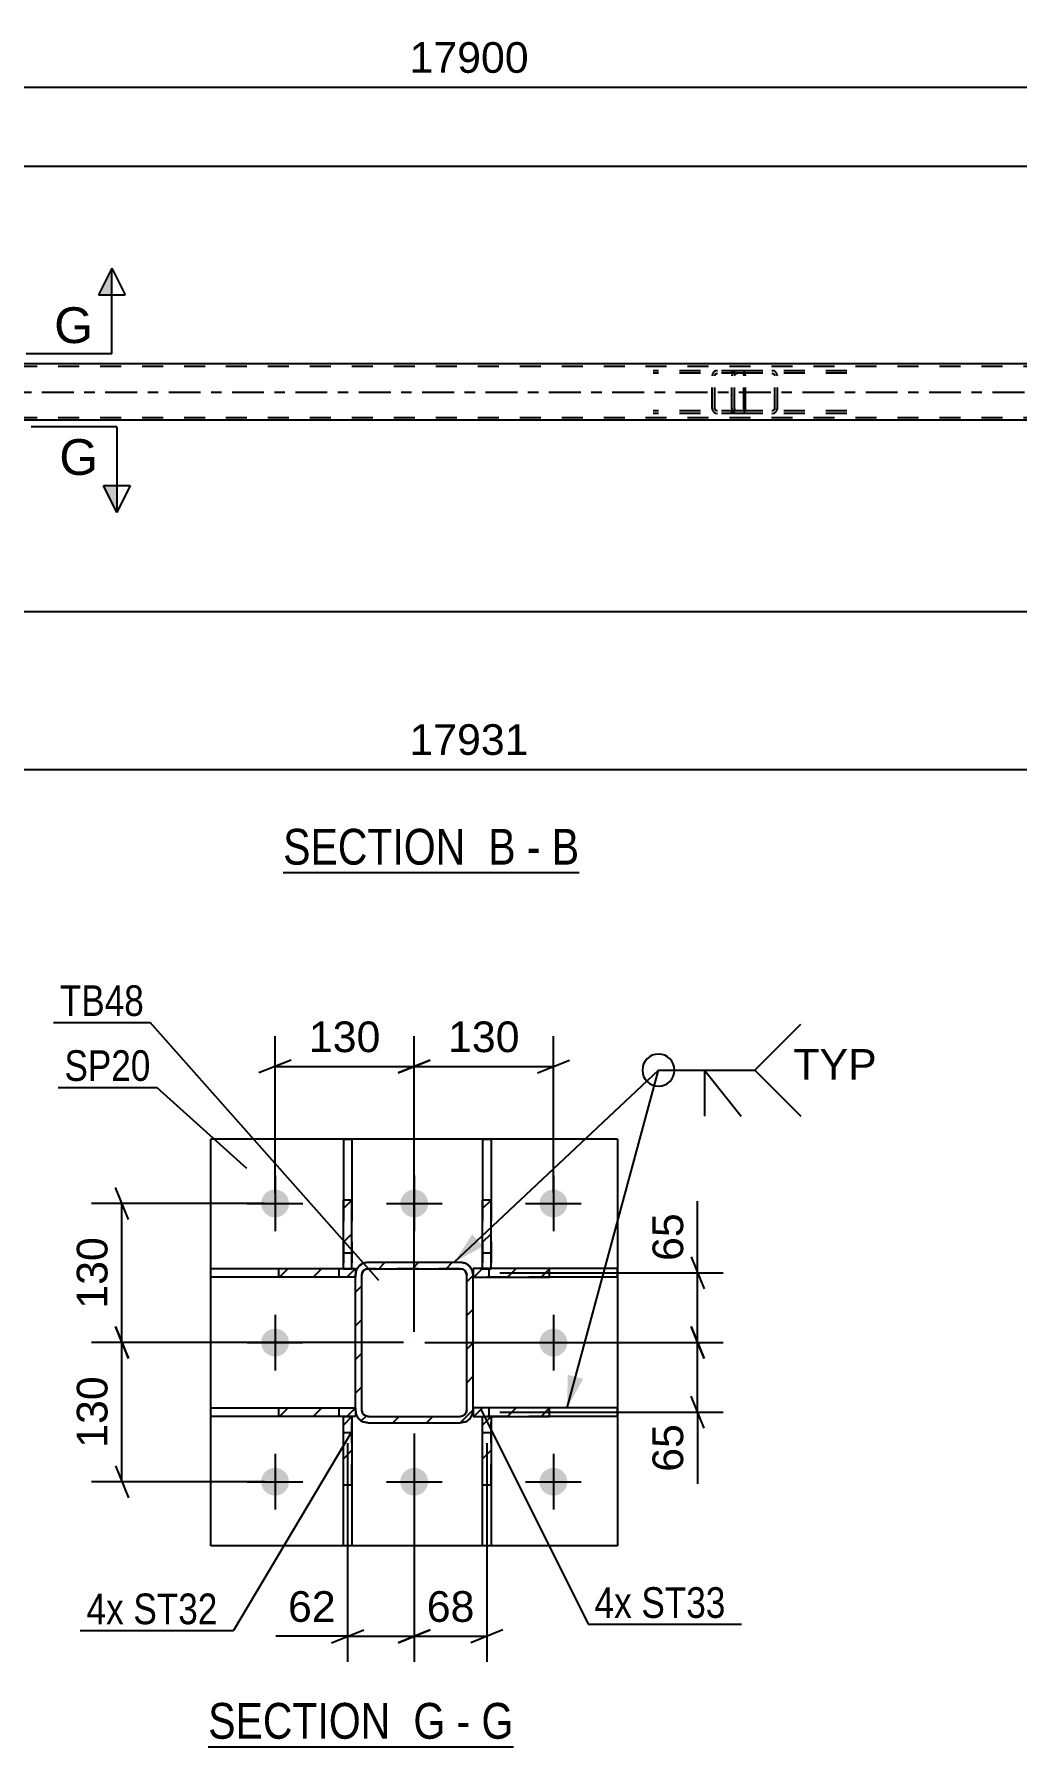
# Model space of a CAD drawing. Header units: millimetres. Extents: x 0 to 841, y 0 to 594.
# Drawn here: x 352.7 to 444.5, y 112.3 to 272.3 of the extents above; entities that cross this region are included whole.
import ezdxf

# ---------------------------------------------------------------- set-up
doc = ezdxf.new("R2010")
doc.units = ezdxf.units.MM
doc.linetypes.add('DXK_LINE_DOT2', pattern=[3.9198, 1.9599, -1.9599])
doc.linetypes.add('DXK_LINE_DOT3', pattern=[5.9187, 2.979, -0.9799, 0.9799, -0.9799])
doc.styles.add('Arial', font='ARIAL.TTF', dxfattribs={"height": 0.2})
doc.styles.add('Arial Narrow', font='ARIALN.TTF', dxfattribs={"height": 0.2})

# ---------------------------------------------------------------- blocks, each defined once
blk = doc.blocks.new('Unknown-317913800-18 - 1232')
at = {"color": 6, "linetype": 'Continuous'}
blk.add_line((368.99, 112.26), (397.49, 112.26), dxfattribs=at)
at = {"color": 0, "linetype": 'Continuous'}
for points in [[(387.1, 113.01), (387.1, 116.51), (368.99, 116.51), (368.99, 113.01)], [(391.13, 113.01), (391.13, 116.51), (388.15, 116.51), (388.15, 113.01)], [(393.46, 113.01), (393.46, 116.51), (392.18, 116.51), (392.18, 113.01)], [(397.49, 113.01), (397.49, 116.51), (394.51, 116.51), (394.51, 113.01)]]:
    blk.add_wipeout(points, dxfattribs=at)
at = {"color": 7, "linetype": 'Continuous', "style": 'Arial Narrow'}
for s, p in [('SECTION ', (368.99, 113.01)), ('G', (388.15, 113.01)), ('G', (394.51, 113.01)), ('-', (392.18, 113.01))]:
    blk.add_text(s, height=3.34, dxfattribs=at).set_placement(p)
blk = doc.blocks.new('Unknown-317913800-17 - 4418')
at = {"color": 6, "linetype": 'Continuous'}
blk.add_line((375.99, 193.93), (403.64, 193.93), dxfattribs=at)
at = {"color": 0, "linetype": 'Continuous'}
for points in [[(394.1, 194.68), (394.1, 198.18), (375.99, 198.18), (375.99, 194.68)], [(397.71, 194.68), (397.71, 198.18), (395.15, 198.18), (395.15, 194.68)], [(400.03, 194.68), (400.03, 198.18), (398.76, 198.18), (398.76, 194.68)], [(403.64, 194.68), (403.64, 198.18), (401.08, 198.18), (401.08, 194.68)]]:
    blk.add_wipeout(points, dxfattribs=at)
at = {"color": 7, "linetype": 'Continuous', "style": 'Arial Narrow'}
for s, p in [('SECTION ', (375.99, 194.68)), ('B', (395.15, 194.68)), ('B', (401.08, 194.68)), ('-', (398.76, 194.68))]:
    blk.add_text(s, height=3.34, dxfattribs=at).set_placement(p)
blk = doc.blocks.new('Part-317913800-1341 - 1232')
at = {"linetype": 'Continuous'}
h = blk.add_hatch(dxfattribs=at)
h.set_pattern_fill('', scale=0.7, style=0, pattern_type=0)
h.set_pattern_definition([(45, (382.412, 163.3367), (-1.57154, 1.57154), [])])
h.paths.add_polyline_path([(382.41, 156.92), (382.41, 163.34), (381.61, 163.34), (381.61, 156.92)])
at = {"color": 2, "linetype": 'Continuous'}
for p, q in [((381.61, 169.03), (381.61, 163.34)), ((381.61, 169.03), (382.41, 169.03)), ((382.41, 169.03), (382.41, 163.34)), ((381.61, 156.92), (381.61, 163.34)), ((382.41, 163.34), (381.61, 163.34)), ((382.41, 156.92), (382.41, 163.34)), ((381.61, 156.92), (382.41, 156.92))]:
    blk.add_line(p, q, dxfattribs=at)
at = {"color": 7, "linetype": 'DXK_LINE_DOT2'}
for p, q in [((381.61, 163.34), (381.61, 156.92)), ((382.41, 163.34), (382.41, 156.92)), ((381.61, 158.42), (382.41, 158.42)), ((381.61, 156.92), (382.41, 156.92))]:
    blk.add_line(p, q, dxfattribs=at)
blk = doc.blocks.new('Part-317913800-1351 - 1232')
at = {"linetype": 'Continuous'}
h = blk.add_hatch(dxfattribs=at)
h.set_pattern_fill('', scale=0.7, style=0, pattern_type=0)
h.set_pattern_definition([(45, (382.4114, 143.116), (-1.57154, 1.57154), [])])
h.paths.add_polyline_path([(382.41, 136.71), (382.41, 143.12), (381.61, 143.12), (381.61, 136.71)])
at = {"color": 7, "linetype": 'DXK_LINE_DOT2'}
for p, q in [((381.61, 136.71), (381.61, 143.12)), ((381.61, 143.12), (382.41, 143.12)), ((382.41, 136.71), (382.41, 143.12)), ((381.61, 141.62), (382.41, 141.62))]:
    blk.add_line(p, q, dxfattribs=at)
at = {"color": 2, "linetype": 'Continuous'}
for p, q in [((381.61, 136.71), (381.61, 143.12)), ((381.61, 143.12), (382.41, 143.12)), ((382.41, 143.12), (382.41, 136.71)), ((381.61, 131.03), (381.61, 136.71)), ((382.41, 136.71), (381.61, 136.71)), ((382.41, 136.71), (382.41, 131.03)), ((382.41, 131.03), (381.61, 131.03))]:
    blk.add_line(p, q, dxfattribs=at)
blk = doc.blocks.new('Part-317913800-1311 - 1232')
at = {"linetype": 'Continuous'}
h = blk.add_hatch(dxfattribs=at)
h.set_pattern_fill('', scale=0.7, style=0, pattern_type=0)
h.set_pattern_definition([(45, (400.8843, 143.9263), (-1.57154, 1.57154), [])])
h.paths.add_polyline_path([(400.88, 143.13), (400.88, 143.93), (393.73, 143.93), (393.73, 143.13)])
at = {"color": 7, "linetype": 'DXK_LINE_DOT2'}
for p, q in [((400.88, 143.93), (393.73, 143.93)), ((393.73, 143.93), (393.73, 143.13)), ((400.88, 143.13), (393.73, 143.13)), ((395.23, 143.13), (395.23, 143.93))]:
    blk.add_line(p, q, dxfattribs=at)
at = {"color": 2, "linetype": 'Continuous'}
for p, q in [((400.88, 143.93), (393.73, 143.93)), ((393.73, 143.93), (393.73, 143.13)), ((393.73, 143.13), (400.88, 143.13)), ((407.23, 143.93), (400.88, 143.93)), ((400.88, 143.13), (400.88, 143.93)), ((407.23, 143.13), (400.88, 143.13)), ((407.23, 143.13), (407.23, 143.93))]:
    blk.add_line(p, q, dxfattribs=at)
blk = doc.blocks.new('Part-317913800-1380 - 1232')
at = {"linetype": 'Continuous'}
h = blk.add_hatch(dxfattribs=at)
h.set_pattern_fill('', scale=0.7, style=0, pattern_type=0)
h.set_pattern_definition([(45, (400.8843, 156.9263), (-1.57154, 1.57154), [])])
h.paths.add_polyline_path([(400.88, 156.13), (400.88, 156.93), (393.73, 156.93), (393.73, 156.13)])
at = {"color": 7, "linetype": 'DXK_LINE_DOT2'}
for p, q in [((400.88, 156.93), (393.73, 156.93)), ((393.73, 156.93), (393.73, 156.13)), ((395.23, 156.13), (395.23, 156.93)), ((400.88, 156.13), (393.73, 156.13))]:
    blk.add_line(p, q, dxfattribs=at)
at = {"color": 2, "linetype": 'Continuous'}
for p, q in [((400.88, 156.93), (393.73, 156.93)), ((393.73, 156.93), (393.73, 156.13)), ((407.23, 156.93), (400.88, 156.93)), ((400.88, 156.13), (400.88, 156.93)), ((407.23, 156.13), (407.23, 156.93)), ((393.73, 156.13), (400.88, 156.13)), ((407.23, 156.13), (400.88, 156.13))]:
    blk.add_line(p, q, dxfattribs=at)
blk = doc.blocks.new('Part-317913800-1316 - 1232')
at = {"linetype": 'Continuous'}
h = blk.add_hatch(dxfattribs=at)
h.set_pattern_fill('', scale=0.7, style=0, pattern_type=0)
h.set_pattern_definition([(45, (382.727, 156.9265), (-1.57154, 1.57154), [])])
h.paths.add_polyline_path([(382.73, 156.13), (382.73, 156.93), (375.57, 156.93), (375.57, 156.13)])
at = {"color": 2, "linetype": 'Continuous'}
for p, q in [((369.23, 156.13), (369.23, 156.93)), ((369.23, 156.93), (375.57, 156.93)), ((375.57, 156.93), (382.73, 156.93)), ((375.57, 156.13), (375.57, 156.93)), ((382.73, 156.93), (382.73, 156.13)), ((375.57, 156.13), (369.23, 156.13)), ((382.73, 156.13), (375.57, 156.13))]:
    blk.add_line(p, q, dxfattribs=at)
at = {"color": 7, "linetype": 'DXK_LINE_DOT2'}
for p, q in [((375.57, 156.93), (382.73, 156.93)), ((381.23, 156.13), (381.23, 156.93)), ((382.73, 156.93), (382.73, 156.13)), ((382.73, 156.13), (375.57, 156.13))]:
    blk.add_line(p, q, dxfattribs=at)
blk = doc.blocks.new('Part-317913800-1321 - 1232')
at = {"linetype": 'Continuous'}
h = blk.add_hatch(dxfattribs=at)
h.set_pattern_fill('', scale=0.7, style=0, pattern_type=0)
h.set_pattern_definition([(45, (382.727, 143.9265), (-1.57154, 1.57154), [])])
h.paths.add_polyline_path([(382.73, 143.13), (382.73, 143.93), (375.57, 143.93), (375.57, 143.13)])
at = {"color": 2, "linetype": 'Continuous'}
for p, q in [((369.23, 143.13), (369.23, 143.93)), ((369.23, 143.93), (375.57, 143.93)), ((375.57, 143.13), (369.23, 143.13)), ((375.57, 143.93), (382.73, 143.93)), ((375.57, 143.13), (375.57, 143.93)), ((382.73, 143.13), (375.57, 143.13)), ((382.73, 143.93), (382.73, 143.13))]:
    blk.add_line(p, q, dxfattribs=at)
at = {"color": 7, "linetype": 'DXK_LINE_DOT2'}
for p, q in [((375.57, 143.93), (382.73, 143.93)), ((382.73, 143.13), (375.57, 143.13)), ((381.23, 143.13), (381.23, 143.93)), ((382.73, 143.93), (382.73, 143.13))]:
    blk.add_line(p, q, dxfattribs=at)
blk = doc.blocks.new('Part-317913800-1336 - 1232')
at = {"linetype": 'Continuous'}
h = blk.add_hatch(dxfattribs=at)
h.set_pattern_fill('', scale=0.7, style=0, pattern_type=0)
h.set_pattern_definition([(45, (395.4114, 163.3367), (-1.57154, 1.57154), [])])
h.paths.add_polyline_path([(395.41, 156.92), (395.41, 163.34), (394.61, 163.34), (394.61, 156.92)])
at = {"color": 2, "linetype": 'Continuous'}
for p, q in [((394.61, 169.03), (394.61, 163.34)), ((394.61, 169.03), (395.41, 169.03)), ((395.41, 169.03), (395.41, 163.34)), ((394.61, 156.92), (394.61, 163.34)), ((395.41, 163.34), (394.61, 163.34)), ((395.41, 156.92), (395.41, 163.34)), ((394.61, 156.92), (395.41, 156.92))]:
    blk.add_line(p, q, dxfattribs=at)
at = {"color": 7, "linetype": 'DXK_LINE_DOT2'}
for p, q in [((394.61, 163.34), (394.61, 156.92)), ((395.41, 163.34), (395.41, 156.92)), ((394.61, 158.42), (395.41, 158.42)), ((394.61, 156.92), (395.41, 156.92))]:
    blk.add_line(p, q, dxfattribs=at)
blk = doc.blocks.new('Part-317913800-1346 - 1232')
at = {"linetype": 'Continuous'}
h = blk.add_hatch(dxfattribs=at)
h.set_pattern_fill('', scale=0.7, style=0, pattern_type=0)
h.set_pattern_definition([(45, (395.4108, 143.116), (-1.57154, 1.57154), [])])
h.paths.add_polyline_path([(395.41, 136.71), (395.41, 143.12), (394.61, 143.12), (394.61, 136.71)])
at = {"color": 7, "linetype": 'DXK_LINE_DOT2'}
for p, q in [((394.61, 136.71), (394.61, 143.12)), ((394.61, 143.12), (395.41, 143.12)), ((395.41, 136.71), (395.41, 143.12)), ((394.61, 141.62), (395.41, 141.62))]:
    blk.add_line(p, q, dxfattribs=at)
at = {"color": 2, "linetype": 'Continuous'}
for p, q in [((394.61, 136.71), (394.61, 143.12)), ((394.61, 143.12), (395.41, 143.12)), ((395.41, 143.12), (395.41, 136.71)), ((394.61, 131.03), (394.61, 136.71)), ((395.41, 136.71), (394.61, 136.71)), ((395.41, 136.71), (395.41, 131.03)), ((395.41, 131.03), (394.61, 131.03))]:
    blk.add_line(p, q, dxfattribs=at)
blk = doc.blocks.new('Part-317913800-1366 - 1232')
at = {"linetype": 'Continuous'}
h = blk.add_hatch(dxfattribs=at)
h.set_pattern_fill('', scale=0.7, style=0, pattern_type=0)
h.set_pattern_definition([(45, (393.727, 143.7237), (-1.57154, 1.57154), [])])
h.paths.add_polyline_path([(393.64, 143.26), (393.73, 143.72), (393.73, 156.32), (393.64, 156.78), (393.38, 157.17), (392.99, 157.43), (392.53, 157.52), (383.93, 157.52), (383.47, 157.43), (383.08, 157.17), (382.82, 156.78), (382.73, 156.32), (382.73, 143.72), (382.82, 143.26), (383.08, 142.88), (383.47, 142.62), (383.93, 142.52), (392.53, 142.52), (392.99, 142.62), (393.38, 142.88)])
h.paths.add_polyline_path([(392.76, 143.17), (392.53, 143.12), (383.93, 143.12), (383.7, 143.17), (383.5, 143.3), (383.37, 143.49), (383.33, 143.72), (383.33, 156.32), (383.37, 156.55), (383.5, 156.75), (383.7, 156.88), (383.93, 156.92), (392.53, 156.92), (392.76, 156.88), (392.95, 156.75), (393.08, 156.55), (393.13, 156.32), (393.13, 143.72), (393.08, 143.49), (392.95, 143.3)])
at = {"color": 7, "linetype": 'DXK_LINE_DOT2'}
for p, q in [((383.47, 157.43), (383.93, 157.52)), ((383.7, 156.88), (383.5, 156.75)), ((383.93, 156.92), (383.7, 156.88)), ((383.93, 157.52), (392.53, 157.52)), ((392.53, 156.92), (383.93, 156.92)), ((392.53, 157.52), (392.99, 157.43)), ((392.76, 156.88), (392.53, 156.92)), ((392.95, 156.75), (392.76, 156.88)), ((382.73, 156.32), (382.82, 156.78)), ((382.73, 143.72), (382.73, 156.32)), ((383.37, 156.55), (383.33, 156.32)), ((383.33, 143.72), (383.33, 156.32)), ((383.5, 156.75), (383.37, 156.55)), ((393.08, 156.55), (392.95, 156.75)), ((393.13, 156.32), (393.08, 156.55)), ((393.13, 143.72), (393.13, 156.32)), ((393.64, 156.78), (393.73, 156.32)), ((393.73, 143.72), (393.73, 156.32)), ((382.82, 143.26), (382.73, 143.72)), ((383.33, 143.72), (383.37, 143.49)), ((383.37, 143.49), (383.5, 143.3)), ((383.93, 142.52), (383.47, 142.62)), ((383.5, 143.3), (383.7, 143.17)), ((383.7, 143.17), (383.93, 143.12)), ((383.93, 143.12), (392.53, 143.12)), ((383.93, 142.52), (392.53, 142.52)), ((392.53, 143.12), (392.76, 143.17)), ((392.99, 142.62), (392.53, 142.52)), ((392.76, 143.17), (392.95, 143.3)), ((392.95, 143.3), (393.08, 143.49)), ((393.08, 143.49), (393.13, 143.72)), ((393.73, 143.72), (393.64, 143.26))]:
    blk.add_line(p, q, dxfattribs=at)
at = {"color": 2, "linetype": 'Continuous'}
for p, q in [((383.93, 157.52), (383.47, 157.43)), ((383.5, 156.75), (383.7, 156.88)), ((383.7, 156.88), (383.93, 156.92)), ((383.93, 157.52), (392.53, 157.52)), ((383.93, 156.92), (392.53, 156.92)), ((392.99, 157.43), (392.53, 157.52)), ((392.53, 156.92), (392.76, 156.88)), ((392.76, 156.88), (392.95, 156.75)), ((382.82, 156.78), (382.73, 156.32)), ((382.73, 143.72), (382.73, 156.32)), ((383.33, 156.32), (383.37, 156.55)), ((383.33, 143.72), (383.33, 156.32)), ((383.37, 156.55), (383.5, 156.75)), ((392.95, 156.75), (393.08, 156.55)), ((393.08, 156.55), (393.13, 156.32)), ((393.13, 143.72), (393.13, 156.32)), ((393.73, 156.32), (393.64, 156.78)), ((393.73, 143.72), (393.73, 156.32)), ((382.73, 143.72), (382.82, 143.26)), ((383.37, 143.49), (383.33, 143.72)), ((383.5, 143.3), (383.37, 143.49)), ((383.47, 142.62), (383.93, 142.52)), ((383.7, 143.17), (383.5, 143.3)), ((383.93, 143.12), (383.7, 143.17)), ((383.93, 143.12), (392.53, 143.12)), ((383.93, 142.52), (392.53, 142.52)), ((392.76, 143.17), (392.53, 143.12)), ((392.53, 142.52), (392.99, 142.62)), ((392.95, 143.3), (392.76, 143.17)), ((393.08, 143.49), (392.95, 143.3)), ((393.13, 143.72), (393.08, 143.49)), ((393.64, 143.26), (393.73, 143.72))]:
    blk.add_line(p, q, dxfattribs=at)
at = {"color": 7, "linetype": 'DXK_LINE_DOT3'}
blk.add_line((388.23, 150.02), (388.23, 150.02), dxfattribs=at)
at = {"color": 7, "linetype": 'DXK_LINE_DOT2'}
for centre, start, end in [((383.93, 156.32), 112.5, 157.5), ((392.53, 156.32), 22.5, 67.5), ((383.93, 143.72), 202.5, 247.5), ((392.53, 143.72), 292.5, 337.5)]:
    blk.add_arc(centre, 1.2, start, end, dxfattribs=at)
at = {"color": 2, "linetype": 'Continuous'}
for centre, start, end in [((383.93, 156.32), 112.5, 157.5), ((392.53, 156.32), 22.5, 67.5), ((383.93, 143.72), 202.5, 247.5), ((392.53, 143.72), 292.5, 337.5)]:
    blk.add_arc(centre, 1.2, start, end, dxfattribs=at)
blk = doc.blocks.new('Part-317913800-1396 - 1232')
at = {"color": 2, "linetype": 'Continuous'}
for p, q in [((407.23, 169.02), (369.23, 169.02)), ((369.23, 131.02), (369.23, 169.02)), ((407.23, 169.02), (407.23, 131.02)), ((407.23, 131.02), (369.23, 131.02))]:
    blk.add_line(p, q, dxfattribs=at)
blk = doc.blocks.new('Bolt-317913800-1440 - 1232')
at = {"linetype": 'Continuous'}
for points in [[(376.53, 163.02, -1), (373.93, 163.02, -1)], [(389.53, 163.02, -1), (386.93, 163.02, -1)], [(402.53, 163.02, -1), (399.93, 163.02, -1)], [(376.53, 150.02, -1), (373.93, 150.02, -1)], [(402.53, 150.02, -1), (399.93, 150.02, -1)], [(376.53, 137.02, -1), (373.93, 137.02, -1)], [(389.53, 137.02, -1), (386.93, 137.02, -1)], [(402.53, 137.02, -1), (399.93, 137.02, -1)]]:
    blk.add_hatch(color=1, dxfattribs=at).paths.add_polyline_path(points)
at = {"color": 1, "linetype": 'Continuous'}
for p, q in [((375.23, 165.62), (375.23, 160.42)), ((388.23, 165.62), (388.23, 160.42)), ((401.23, 165.62), (401.23, 160.42)), ((372.63, 163.02), (377.83, 163.02)), ((385.63, 163.02), (390.83, 163.02)), ((398.63, 163.02), (403.83, 163.02)), ((375.23, 152.62), (375.23, 147.42)), ((401.23, 152.62), (401.23, 147.42)), ((372.63, 150.02), (377.83, 150.02)), ((398.63, 150.02), (403.83, 150.02)), ((375.23, 139.62), (375.23, 134.42)), ((388.23, 139.62), (388.23, 134.42)), ((401.23, 139.62), (401.23, 134.42)), ((372.63, 137.02), (377.83, 137.02)), ((385.63, 137.02), (390.83, 137.02)), ((398.63, 137.02), (403.83, 137.02))]:
    blk.add_line(p, q, dxfattribs=at)
blk = doc.blocks.new('Part-317913800-4550 - 4418')
at = {"color": 7, "linetype": 'DXK_LINE_DOT2'}
for p, q in [((725.39, 241.23), (69.36, 241.23)), ((725.39, 236.43), (69.36, 236.43))]:
    blk.add_line(p, q, dxfattribs=at)
at = {"color": 2, "linetype": 'Continuous'}
for p, q in [((586.28, 241.47), (336.88, 241.47)), ((725.39, 236.19), (69.36, 236.19))]:
    blk.add_line(p, q, dxfattribs=at)
at = {"color": 7, "linetype": 'DXK_LINE_DOT3'}
blk.add_line((69.36, 238.83), (725.1, 238.83), dxfattribs=at)
blk = doc.blocks.new('Part-317913800-4451 - 4418')
at = {"color": 7, "linetype": 'DXK_LINE_DOT2'}
for p, q in [((418.89, 240.83), (410.56, 240.83)), ((418.89, 240.59), (410.56, 240.59)), ((416.09, 240.54), (416.05, 240.35)), ((416.05, 237.31), (416.05, 240.35)), ((416.3, 240.35), (416.32, 240.44)), ((416.3, 237.31), (416.3, 240.35)), ((416.32, 240.44), (416.37, 240.52)), ((416.55, 240.83), (416.36, 240.8)), ((416.37, 240.52), (416.46, 240.57)), ((416.46, 240.57), (416.55, 240.59)), ((417.89, 240.59), (417.89, 240.83)), ((418.99, 240.8), (418.89, 240.83)), ((418.89, 240.59), (418.94, 240.57)), ((418.94, 240.57), (418.98, 240.52)), ((418.98, 240.52), (419.01, 240.44)), ((419.08, 240.69), (418.99, 240.8)), ((419.01, 240.44), (419.02, 240.35)), ((419.02, 237.31), (419.02, 240.35)), ((419.14, 240.54), (419.08, 240.69)), ((419.16, 240.35), (419.14, 240.54)), ((419.16, 237.31), (419.16, 240.35)), ((418.89, 237.07), (410.56, 237.07)), ((418.89, 236.83), (410.56, 236.83)), ((416.05, 237.31), (416.09, 237.13)), ((416.32, 237.22), (416.3, 237.31)), ((416.37, 237.14), (416.32, 237.22)), ((416.36, 236.87), (416.55, 236.83)), ((416.46, 237.09), (416.37, 237.14)), ((416.55, 237.07), (416.46, 237.09)), ((417.89, 236.83), (417.89, 237.07)), ((418.94, 237.09), (418.89, 237.07)), ((418.89, 236.83), (418.99, 236.87)), ((418.98, 237.14), (418.94, 237.09)), ((419.01, 237.22), (418.98, 237.14)), ((418.99, 236.87), (419.08, 236.97)), ((419.02, 237.31), (419.01, 237.22)), ((419.08, 236.97), (419.14, 237.13)), ((419.14, 237.13), (419.16, 237.31))]:
    blk.add_line(p, q, dxfattribs=at)
for centre, start, end in [((416.54, 240.34), 111.1941, 156.1506), ((416.54, 237.33), 203.8494, 248.8059)]:
    blk.add_arc(centre, 0.492, start, end, dxfattribs=at)
blk = doc.blocks.new('Part-317913800-4709 - 4418')
at = {"color": 7, "linetype": 'DXK_LINE_DOT2'}
for p, q in [((417.93, 240.54), (417.89, 240.35)), ((417.89, 237.31), (417.89, 240.35)), ((418.15, 240.35), (418.17, 240.44)), ((418.15, 237.31), (418.15, 240.35)), ((418.17, 240.44), (418.22, 240.52)), ((418.41, 240.83), (418.21, 240.8)), ((418.22, 240.52), (418.31, 240.57)), ((418.31, 240.57), (418.41, 240.59)), ((428.63, 240.83), (418.41, 240.83)), ((428.63, 240.59), (418.41, 240.59)), ((421.84, 240.8), (421.64, 240.83)), ((421.64, 240.59), (421.74, 240.57)), ((421.74, 240.57), (421.82, 240.52)), ((421.82, 240.52), (421.88, 240.44)), ((421.88, 240.44), (421.9, 240.35)), ((421.9, 237.31), (421.9, 240.35)), ((422.15, 240.35), (422.11, 240.54)), ((422.15, 237.31), (422.15, 240.35)), ((417.89, 237.31), (417.93, 237.13)), ((418.17, 237.22), (418.15, 237.31)), ((418.22, 237.14), (418.17, 237.22)), ((418.21, 236.87), (418.41, 236.83)), ((418.31, 237.09), (418.22, 237.14)), ((418.41, 237.07), (418.31, 237.09)), ((428.63, 237.07), (418.41, 237.07)), ((428.63, 236.83), (418.41, 236.83)), ((421.74, 237.09), (421.64, 237.07)), ((421.64, 236.83), (421.84, 236.87)), ((421.82, 237.14), (421.74, 237.09)), ((421.88, 237.22), (421.82, 237.14)), ((421.9, 237.31), (421.88, 237.22)), ((422.11, 237.13), (422.15, 237.31))]:
    blk.add_line(p, q, dxfattribs=at)
for centre, start, end in [((418.39, 240.33), 110.7583, 155.6801), ((421.66, 240.33), 24.3199, 69.2417), ((418.39, 237.33), 204.3199, 249.2417), ((421.66, 237.33), 290.7583, 335.6801)]:
    blk.add_arc(centre, 0.496, start, end, dxfattribs=at)
blk = doc.blocks.new('StraightDimension-317913800-1545 - 1232')
at = {"color": 7, "linetype": 'Continuous'}
for p, q in [((414.1, 151.52), (415.3, 148.52)), ((389.23, 150.02), (417.1, 150.02)), ((414.7, 143.53), (414.7, 150.02)), ((415.3, 142.03), (414.1, 145.03)), ((396.23, 143.53), (417.1, 143.53))]:
    blk.add_line(p, q, dxfattribs=at)
at = {"color": 0}
blk.add_wipeout([(413.95, 143), (409.75, 143), (409.75, 137.35), (413.95, 137.35)], dxfattribs=at)
at = {"color": 7, "linetype": 'Continuous'}
blk.add_line((414.7, 143.53), (414.7, 136.83), dxfattribs=at)
blk.add_line((414.7, 143.53), (414.7, 136.83), dxfattribs=at)
at = {"color": 3, "style": 'Arial'}
blk.add_text('65', height=2.865, rotation=90.0002, dxfattribs=at).set_placement((413.35, 137.95))
blk = doc.blocks.new('StraightDimension-317913800-1488 - 1232')
at = {"color": 7, "linetype": 'Continuous'}
for p, q in [((388.23, 151.02), (388.23, 178.66)), ((401.23, 164.02), (401.23, 178.66)), ((389.73, 176.41), (386.73, 175.21)), ((399.73, 175.21), (402.73, 176.41)), ((388.23, 175.81), (401.23, 175.81))]:
    blk.add_line(p, q, dxfattribs=at)
at = {"color": 0}
blk.add_wipeout([(398.66, 176.56), (398.66, 180.76), (390.79, 180.76), (390.79, 176.56)], dxfattribs=at)
at = {"color": 3, "style": 'Arial'}
blk.add_text('130', height=2.865, dxfattribs=at).set_placement((391.39, 177.16))
blk = doc.blocks.new('StraightDimension-317913800-1514 - 1232')
at = {"color": 7, "linetype": 'Continuous'}
for p, q in [((375.23, 164.02), (375.23, 178.66)), ((388.23, 151.02), (388.23, 178.66)), ((376.73, 176.41), (373.73, 175.21)), ((386.73, 175.21), (389.73, 176.41)), ((375.23, 175.81), (388.23, 175.81))]:
    blk.add_line(p, q, dxfattribs=at)
at = {"color": 0}
blk.add_wipeout([(385.66, 176.56), (385.66, 180.76), (377.79, 180.76), (377.79, 176.56)], dxfattribs=at)
at = {"color": 3, "style": 'Arial'}
blk.add_text('130', height=2.865, dxfattribs=at).set_placement((378.39, 177.16))
blk = doc.blocks.new('StraightDimension-317913800-1531 - 1232')
at = {"color": 7, "linetype": 'Continuous'}
for p, q in [((414.1, 158.03), (415.3, 155.03)), ((396.23, 156.53), (417.1, 156.53)), ((414.7, 150.02), (414.7, 156.53)), ((415.3, 148.52), (414.1, 151.52)), ((389.23, 150.02), (417.1, 150.02))]:
    blk.add_line(p, q, dxfattribs=at)
at = {"color": 0}
blk.add_wipeout([(413.95, 162.7), (409.75, 162.7), (409.75, 157.05), (413.95, 157.05)], dxfattribs=at)
at = {"color": 7, "linetype": 'Continuous'}
blk.add_line((414.7, 156.53), (414.7, 163.22), dxfattribs=at)
blk.add_line((414.7, 156.53), (414.7, 163.22), dxfattribs=at)
at = {"color": 3, "style": 'Arial'}
blk.add_text('65', height=2.865, rotation=90.0002, dxfattribs=at).set_placement((413.35, 157.65))
blk = doc.blocks.new('StraightDimension-317913800-1558 - 1232')
at = {"color": 7, "linetype": 'Continuous'}
for p, q in [((388.23, 141.52), (388.23, 120.18)), ((382.01, 140.62), (382.01, 120.18)), ((380.51, 121.98), (383.51, 123.18)), ((382.01, 122.58), (388.23, 122.58)), ((389.73, 123.18), (386.73, 121.98))]:
    blk.add_line(p, q, dxfattribs=at)
at = {"color": 0}
blk.add_wipeout([(381.49, 123.33), (381.49, 127.53), (375.84, 127.53), (375.84, 123.33)], dxfattribs=at)
at = {"color": 7, "linetype": 'Continuous'}
blk.add_line((382.01, 122.58), (375.31, 122.58), dxfattribs=at)
blk.add_line((382.01, 122.58), (375.31, 122.58), dxfattribs=at)
at = {"color": 3, "style": 'Arial'}
blk.add_text('62', height=2.865, dxfattribs=at).set_placement((376.44, 123.93))
blk = doc.blocks.new('StraightDimension-317913800-1565 - 1232')
at = {"color": 7, "linetype": 'Continuous'}
for p, q in [((388.23, 141.52), (388.23, 120.18)), ((395.01, 140.62), (395.01, 120.18)), ((386.73, 121.98), (389.73, 123.18)), ((388.23, 122.58), (395.01, 122.58)), ((396.51, 123.18), (393.51, 121.98))]:
    blk.add_line(p, q, dxfattribs=at)
at = {"color": 0}
blk.add_wipeout([(394.44, 123.33), (394.44, 127.53), (388.8, 127.53), (388.8, 123.33)], dxfattribs=at)
at = {"color": 3, "style": 'Arial'}
blk.add_text('68', height=2.865, dxfattribs=at).set_placement((389.4, 123.93))
blk = doc.blocks.new('StraightDimension-317913800-1571 - 1232')
at = {"color": 7, "linetype": 'Continuous'}
for p, q in [((361.53, 161.52), (360.33, 164.52)), ((374.23, 163.02), (358.08, 163.02)), ((360.93, 150.02), (360.93, 163.02)), ((360.33, 151.52), (361.53, 148.52)), ((387.23, 150.02), (358.08, 150.02))]:
    blk.add_line(p, q, dxfattribs=at)
at = {"color": 0}
blk.add_wipeout([(360.18, 160.46), (355.98, 160.46), (355.98, 152.59), (360.18, 152.59)], dxfattribs=at)
at = {"color": 3, "style": 'Arial'}
blk.add_text('130', height=2.865, rotation=90.0002, dxfattribs=at).set_placement((359.58, 153.19))
blk = doc.blocks.new('StraightDimension-317913800-1587 - 1232')
at = {"color": 7, "linetype": 'Continuous'}
for p, q in [((361.53, 148.52), (360.33, 151.52)), ((387.23, 150.02), (358.08, 150.02)), ((360.93, 137.02), (360.93, 150.02)), ((360.33, 138.52), (361.53, 135.52)), ((374.23, 137.02), (358.08, 137.02))]:
    blk.add_line(p, q, dxfattribs=at)
at = {"color": 0}
blk.add_wipeout([(360.18, 147.46), (355.98, 147.46), (355.98, 139.59), (360.18, 139.59)], dxfattribs=at)
at = {"color": 3, "style": 'Arial'}
blk.add_text('130', height=2.865, rotation=90.0002, dxfattribs=at).set_placement((359.58, 140.19))
blk = doc.blocks.new('StraightDimension-317913800-4717 - 4418')
at = {"color": 7, "linetype": 'Continuous'}
blk.add_line((60.1, 203.58), (726.59, 203.58), dxfattribs=at)
at = {"color": 0}
blk.add_wipeout([(399.5, 204.33), (399.5, 208.53), (387.18, 208.53), (387.18, 204.33)], dxfattribs=at)
at = {"color": 3, "style": 'Arial'}
blk.add_text('17931', height=2.865, dxfattribs=at).set_placement((387.78, 204.93))
blk = doc.blocks.new('StraightDimension-317913800-4744 - 4418')
at = {"color": 7, "linetype": 'Continuous'}
blk.add_line((331.68, 218.32), (587.08, 218.32), dxfattribs=at)
blk = doc.blocks.new('StraightDimension-317913800-4803 - 4418')
at = {"color": 7, "linetype": 'Continuous'}
blk.add_line((331.68, 259.93), (587.08, 259.93), dxfattribs=at)
blk = doc.blocks.new('StraightDimension-317913800-4873 - 4418')
at = {"color": 7, "linetype": 'Continuous'}
blk.add_line((60.74, 267.31), (725.95, 267.31), dxfattribs=at)
at = {"color": 0}
blk.add_wipeout([(399.5, 268.06), (399.5, 272.26), (387.19, 272.26), (387.19, 268.06)], dxfattribs=at)
at = {"color": 3, "style": 'Arial'}
blk.add_text('17900', height=2.865, dxfattribs=at).set_placement((387.79, 268.66))
blk = doc.blocks.new('Mark-317913800-1362 - 1232')
at = {"color": 0}
blk.add_wipeout([(362.98, 180.54), (362.98, 183.54), (355.13, 183.54), (355.13, 180.54)], dxfattribs=at)
blk.add_wipeout([(362.98, 180.54), (362.98, 183.54), (355.13, 183.54), (355.13, 180.54)], dxfattribs=at)
at = {"color": 30, "linetype": 'Continuous'}
for p in [(354.53, 179.94), (384.91, 155.83)]:
    blk.add_line(p, (363.58, 179.94), dxfattribs=at)
at = {"color": 3, "style": 'Arial Narrow'}
blk.add_text('TB48', height=2.863, dxfattribs=at).set_placement((355.13, 180.54))
blk = doc.blocks.new('Mark-317913800-1392 - 1232')
at = {"color": 0}
blk.add_wipeout([(363.6, 174.47), (363.6, 177.47), (355.56, 177.47), (355.56, 174.47)], dxfattribs=at)
blk.add_wipeout([(363.6, 174.47), (363.6, 177.47), (355.56, 177.47), (355.56, 174.47)], dxfattribs=at)
at = {"color": 30, "linetype": 'Continuous'}
for p in [(354.96, 173.87), (372.61, 166.29)]:
    blk.add_line(p, (364.2, 173.87), dxfattribs=at)
at = {"color": 3, "style": 'Arial Narrow'}
blk.add_text('SP20', height=2.863, dxfattribs=at).set_placement((355.56, 174.47))
blk = doc.blocks.new('WeldMark-317913800-1603 - 1232')
at = {"linetype": 'Continuous'}
for points in [[(394.67, 159.03), (391.97, 157.52), (393.64, 160.13)], [(404.01, 146.63), (402.51, 143.93), (402.57, 147.02)]]:
    blk.add_hatch(color=30, dxfattribs=at).paths.add_polyline_path(points)
at = {"color": 30, "linetype": 'Continuous'}
for p, q in [((391.97, 157.52), (411.04, 175.48)), ((402.51, 143.93), (411.04, 175.48)), ((411.04, 175.48), (420.04, 175.48))]:
    blk.add_line(p, q, dxfattribs=at)
at = {"color": 3, "linetype": 'Continuous'}
for q in [(418.76, 171.19), (415.33, 171.19)]:
    blk.add_line((415.33, 175.48), q, dxfattribs=at)
for start, end in [(90, 270), (270, 90)]:
    blk.add_arc((411.04, 175.48), 1.5, start, end, dxfattribs=at)
at = {"color": 0, "linetype": 'Continuous'}
blk.add_wipeout([(431.42, 174.58), (431.42, 177.58), (423.64, 177.58), (423.64, 174.58)], dxfattribs=at)
blk.add_wipeout([(431.42, 174.58), (431.42, 177.58), (423.64, 177.58), (423.64, 174.58)], dxfattribs=at)
at = {"color": 3, "linetype": 'Continuous'}
for q in [(424.33, 179.77), (424.33, 171.19)]:
    blk.add_line((420.04, 175.48), q, dxfattribs=at)
at = {"color": 3, "linetype": 'Continuous', "style": 'Arial'}
blk.add_text('TYP', height=2.865, dxfattribs=at).set_placement((423.64, 174.58))
blk = doc.blocks.new('MarkSet-317913800-1655 - 1232')
at = {"color": 0}
for points in [[(408.55, 124.3), (408.55, 127.3), (405.08, 127.3), (405.08, 124.3)], [(417.31, 124.3), (417.31, 127.3), (409.45, 127.3), (409.45, 124.3)]]:
    blk.add_wipeout(points, dxfattribs=at)
for points in [[(408.55, 124.3), (408.55, 127.3), (405.08, 127.3), (405.08, 124.3)], [(417.31, 124.3), (417.31, 127.3), (409.45, 127.3), (409.45, 124.3)]]:
    blk.add_wipeout(points, dxfattribs=at)
at = {"color": 30, "linetype": 'Continuous'}
for p, q in [((394.49, 143.73), (404.48, 123.7)), ((404.48, 123.7), (418.81, 123.7))]:
    blk.add_line(p, q, dxfattribs=at)
at = {"color": 3, "style": 'Arial Narrow'}
for s, p in [('4x', (405.08, 124.3)), ('ST33', (409.45, 124.3))]:
    blk.add_text(s, height=2.863, dxfattribs=at).set_placement(p)
blk = doc.blocks.new('MarkSet-317913800-1685 - 1232')
at = {"color": 30, "linetype": 'Continuous'}
blk.add_line((382.41, 141.7), (371.35, 123.11), dxfattribs=at)
at = {"color": 0}
for points in [[(361.1, 123.71), (361.1, 126.71), (357.63, 126.71), (357.63, 123.71)], [(369.85, 123.71), (369.85, 126.71), (362, 126.71), (362, 123.71)]]:
    blk.add_wipeout(points, dxfattribs=at)
for points in [[(361.1, 123.71), (361.1, 126.71), (357.63, 126.71), (357.63, 123.71)], [(369.85, 123.71), (369.85, 126.71), (362, 126.71), (362, 123.71)]]:
    blk.add_wipeout(points, dxfattribs=at)
at = {"color": 30, "linetype": 'Continuous'}
blk.add_line((357.03, 123.11), (371.35, 123.11), dxfattribs=at)
at = {"color": 3, "style": 'Arial Narrow'}
for s, p in [('4x', (357.63, 123.71)), ('ST32', (362, 123.71))]:
    blk.add_text(s, height=2.863, dxfattribs=at).set_placement(p)
blk = doc.blocks.new('SectionMark-317913800-4952 - 4418')
at = {"linetype": 'Continuous'}
for points in [[(306.72, 247.91), (305.47, 247.91), (305.47, 250.41)], [(359.98, 247.91), (358.73, 247.91), (359.98, 250.41)]]:
    blk.add_hatch(color=6, dxfattribs=at).paths.add_polyline_path(points)
at = {"color": 6, "linetype": 'Continuous'}
for p, q in [((304.22, 247.91), (305.47, 250.41)), ((305.47, 242.41), (305.47, 250.41)), ((305.47, 250.41), (306.72, 247.91)), ((359.98, 250.41), (358.73, 247.91)), ((359.98, 242.41), (359.98, 250.41)), ((359.98, 250.41), (361.23, 247.91)), ((306.72, 247.91), (304.22, 247.91)), ((358.73, 247.91), (361.23, 247.91)), ((305.47, 242.41), (313.47, 242.41)), ((359.98, 242.41), (351.98, 242.41))]:
    blk.add_line(p, q, dxfattribs=at)
at = {"color": 0, "linetype": 'Continuous'}
for points in [[(310.85, 243.41), (310.85, 246.91), (307.22, 246.91), (307.22, 243.41)], [(358.23, 243.41), (358.23, 246.91), (354.6, 246.91), (354.6, 243.41)]]:
    blk.add_wipeout(points, dxfattribs=at)
at = {"color": 3, "linetype": 'Continuous', "style": 'Arial'}
for p in [(307.22, 243.41), (354.6, 243.41)]:
    blk.add_text('G', height=3.34, dxfattribs=at).set_placement(p)
blk = doc.blocks.new('SectionMark-317913800-4960 - 4418')
at = {"linetype": 'Continuous'}
for points in [[(305.88, 230.09), (307.13, 230.09), (305.88, 227.59)], [(359.21, 230.09), (360.46, 230.09), (360.46, 227.59)]]:
    blk.add_hatch(color=6, dxfattribs=at).paths.add_polyline_path(points)
at = {"color": 6, "linetype": 'Continuous'}
for p, q in [((305.88, 235.59), (313.88, 235.59)), ((305.88, 235.59), (305.88, 227.59)), ((360.46, 235.59), (352.46, 235.59)), ((360.46, 235.59), (360.46, 227.59)), ((305.88, 227.59), (304.63, 230.09)), ((307.13, 230.09), (304.63, 230.09)), ((305.88, 227.59), (307.13, 230.09)), ((359.21, 230.09), (361.71, 230.09)), ((360.46, 227.59), (359.21, 230.09)), ((361.71, 230.09), (360.46, 227.59))]:
    blk.add_line(p, q, dxfattribs=at)
at = {"color": 0, "linetype": 'Continuous'}
for points in [[(311.26, 231.09), (311.26, 234.59), (307.63, 234.59), (307.63, 231.09)], [(358.71, 231.09), (358.71, 234.59), (355.08, 234.59), (355.08, 231.09)]]:
    blk.add_wipeout(points, dxfattribs=at)
at = {"color": 3, "linetype": 'Continuous', "style": 'Arial'}
for p in [(307.63, 231.09), (355.08, 231.09)]:
    blk.add_text('G', height=3.34, dxfattribs=at).set_placement(p)

msp = doc.modelspace()

# ---------------------------------------------------------------- block references
for name in ['StraightDimension-317913800-4803 - 4418', 'Part-317913800-4550 - 4418', 'Part-317913800-4451 - 4418', 'Part-317913800-4709 - 4418', 'StraightDimension-317913800-4717 - 4418', 'Unknown-317913800-17 - 4418', 'Part-317913800-1396 - 1232', 'Part-317913800-1341 - 1232', 'Part-317913800-1336 - 1232', 'Bolt-317913800-1440 - 1232', 'Part-317913800-1316 - 1232', 'Part-317913800-1366 - 1232', 'Part-317913800-1380 - 1232', 'Part-317913800-1321 - 1232', 'Part-317913800-1351 - 1232', 'Part-317913800-1311 - 1232', 'Part-317913800-1346 - 1232', 'Unknown-317913800-18 - 1232']:
    msp.add_blockref(name, (0, 0))

# ---------------------------------------------------------------- next in the draw order: block references
for name in ['StraightDimension-317913800-4873 - 4418', 'StraightDimension-317913800-4744 - 4418', 'StraightDimension-317913800-1545 - 1232']:
    msp.add_blockref(name, (0, 0))

# ---------------------------------------------------------------- next in the draw order: block references
for name in ['SectionMark-317913800-4952 - 4418', 'SectionMark-317913800-4960 - 4418', 'StraightDimension-317913800-1488 - 1232', 'StraightDimension-317913800-1558 - 1232']:
    msp.add_blockref(name, (0, 0))

# ---------------------------------------------------------------- next in the draw order: block references
for name in ['StraightDimension-317913800-1514 - 1232', 'StraightDimension-317913800-1565 - 1232']:
    msp.add_blockref(name, (0, 0))

# ---------------------------------------------------------------- next in the draw order: block references
for name in ['StraightDimension-317913800-1571 - 1232', 'StraightDimension-317913800-1531 - 1232']:
    msp.add_blockref(name, (0, 0))

# ---------------------------------------------------------------- next in the draw order: block references
for name in ['Mark-317913800-1362 - 1232', 'WeldMark-317913800-1603 - 1232', 'StraightDimension-317913800-1587 - 1232']:
    msp.add_blockref(name, (0, 0))

# ---------------------------------------------------------------- next in the draw order: block references
for name in ['Mark-317913800-1392 - 1232', 'MarkSet-317913800-1655 - 1232', 'MarkSet-317913800-1685 - 1232']:
    msp.add_blockref(name, (0, 0))

doc.saveas('drawing.dxf')
